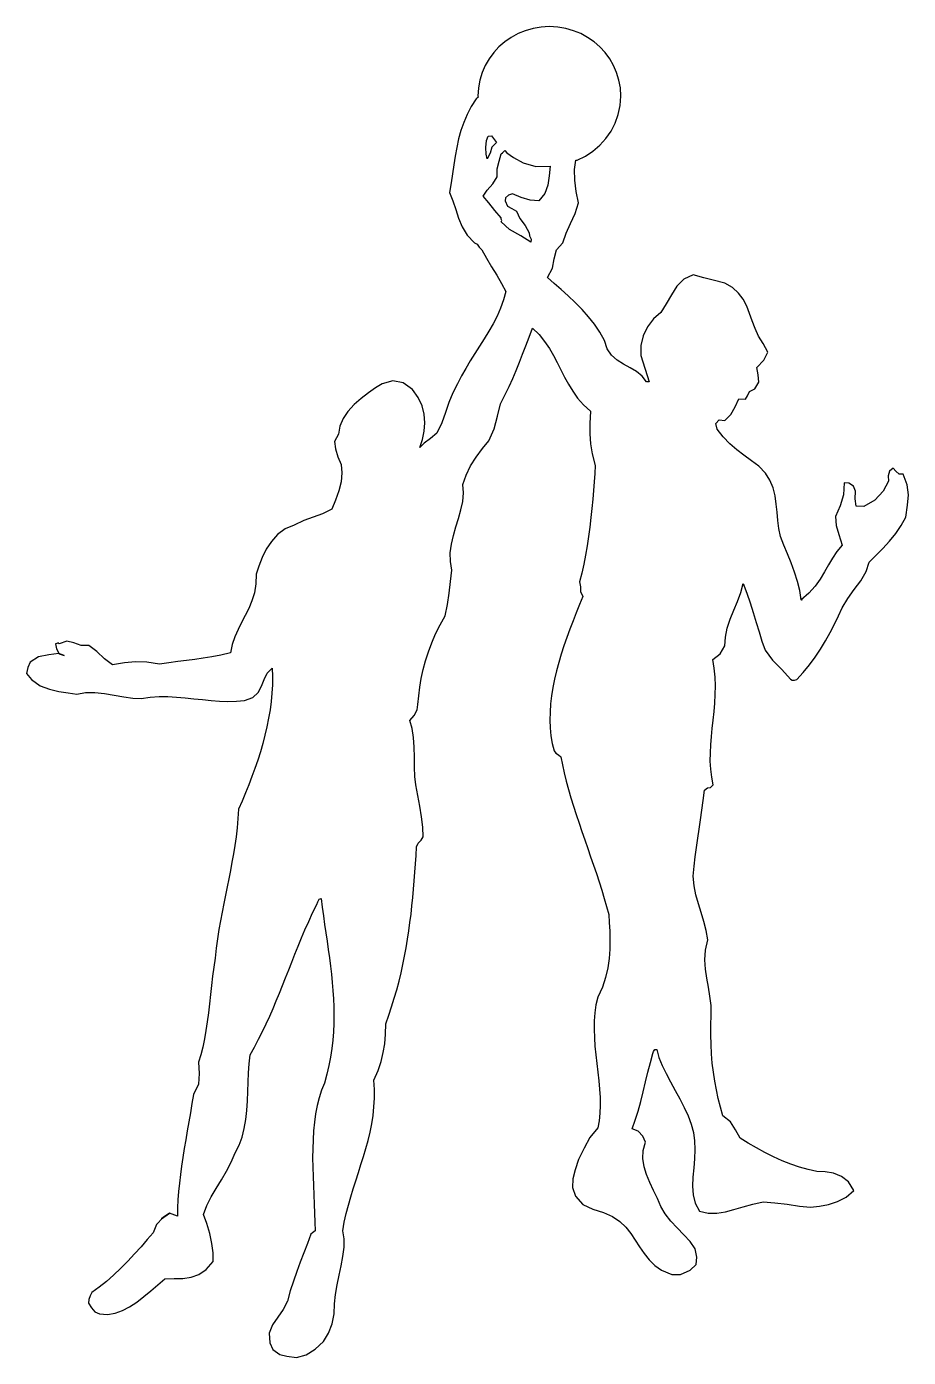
# Model space of a CAD drawing. Extents: x 809 to 986, y 1 to 269.
import ezdxf

# ---------------------------------------------------------------- set-up
doc = ezdxf.new("R2010")
doc.units = 0
doc.header["$MEASUREMENT"] = 0
doc.layers.add('LAYER_1', color=7, linetype='CONTINUOUS')

msp = doc.modelspace()

# ---------------------------------------------------------------- linework, layer by layer
at = {"layer": 'LAYER_1', "linetype": 'CONTINUOUS'}
msp.add_lwpolyline([(899.13, 254.1), (898.12, 252.53), (897.28, 250.94), (896.59, 249.33), (896.03, 247.69), (895.58, 246.02), (895.2, 244.31), (894.88, 242.58), (894.6, 240.81), (894.33, 239), (894.05, 237.15), (893.73, 235.26), (894.44, 233.59), (895, 231.83), (895.55, 230.05), (896.26, 228.3), (897.27, 226.64), (898.76, 225.13), (899.32, 224.86), (899.72, 224.27), (900.21, 223.67), (901.16, 222.01), (902.19, 220.3), (903.23, 218.58), (904.21, 216.9), (905.04, 215.3), (904.59, 213.61), (904, 211.97), (903.3, 210.38), (902.51, 208.84), (901.64, 207.31), (900.73, 205.82), (899.79, 204.33), (898.84, 202.84), (897.9, 201.35), (897, 199.85), (896.15, 198.32), (895.38, 196.76), (894.39, 194.95), (893.63, 192.99), (892.94, 190.94), (892.17, 188.86), (891.16, 186.8), (889.95, 185.71), (888.66, 184.77), (887.79, 183.93), (888.31, 185.52), (888.65, 187.18), (888.78, 188.88), (888.65, 190.6), (888.23, 192.31), (887.46, 193.98), (886.3, 195.58), (884.39, 196.92), (882.33, 197.31), (880.22, 196.76), (878.87, 195.92), (877.42, 194.93), (875.95, 193.8), (874.55, 192.55), (873.32, 191.19), (872.33, 189.74), (871.67, 188.22), (871.44, 186.63), (870.63, 185.14), (870.79, 183.65), (871.27, 182.07), (871.92, 180.51), (872.11, 178.82), (871.92, 177.03), (871.46, 175.19), (870.82, 173.34), (870.09, 171.5), (868.21, 170.6), (866.34, 169.93), (864.45, 169.24), (862.5, 168.3), (860.69, 167.54), (859.17, 166.43), (857.92, 165.04), (856.89, 163.46), (856.06, 161.78), (855.4, 160.08), (854.86, 158.44), (854.79, 156.46), (854.48, 154.68), (853.99, 153.05), (853.36, 151.54), (852.66, 150.11), (851.92, 148.7), (851.2, 147.29), (850.55, 145.84), (850.02, 144.3), (849.66, 142.63), (847.74, 142.16), (845.93, 141.8), (844.2, 141.51), (842.51, 141.27), (840.82, 141.06), (839.1, 140.85), (837.3, 140.62), (835.38, 140.34), (832.85, 140.75), (830.59, 140.8), (828.36, 140.59), (825.93, 140.2), (824.31, 141.4), (822.82, 142.89), (821.2, 144.09), (819.66, 144.09), (818.2, 144.63), (816.74, 144.97), (815.22, 144.39), (815.02, 144.62), (814.74, 144.52), (814.45, 144.39), (814.71, 143.4), (815.21, 142.38), (816.2, 142.06), (815.12, 142.47), (813.11, 142.21), (811.05, 141.8), (809.35, 140.71), (808.9, 139.64), (808.67, 138.42), (809.62, 137.23), (811.37, 135.99), (813.26, 135.27), (815.18, 134.86), (817.05, 134.59), (818.77, 134.26), (820.53, 134.63), (822.41, 134.66), (824.34, 134.45), (826.29, 134.11), (828.2, 133.76), (830.03, 133.5), (831.73, 133.45), (833.53, 133.69), (835.31, 133.79), (837.08, 133.79), (838.84, 133.7), (840.59, 133.56), (842.32, 133.38), (844.05, 133.2), (845.77, 133.03), (847.48, 132.9), (849.17, 132.84), (850.86, 132.87), (852.53, 133.01), (854.2, 133.64), (855.25, 134.66), (855.91, 135.92), (856.44, 137.25), (857.08, 138.5), (858.07, 139.53), (858.12, 137.86), (858.1, 136.18), (858.01, 134.5), (857.85, 132.81), (857.63, 131.12), (857.35, 129.44), (857.01, 127.75), (856.62, 126.06), (856.18, 124.38), (855.69, 122.7), (855.17, 121.03), (854.6, 119.36), (854, 117.7), (853.37, 116.05), (852.71, 114.41), (852.02, 112.78), (851.32, 111.17), (851.18, 109.25), (851.01, 107.39), (850.79, 105.6), (850.55, 103.85), (850.27, 102.14), (849.98, 100.46), (849.66, 98.8), (849.34, 97.15), (849, 95.5), (848.66, 93.84), (848.33, 92.16), (847.99, 90.45), (847.67, 88.71), (847.37, 86.92), (847.08, 85.08), (846.82, 83.17), (846.59, 81.18), (846.32, 79.37), (846.07, 77.54), (845.86, 75.7), (845.65, 73.85), (845.44, 72.01), (845.23, 70.18), (845, 68.39), (844.74, 66.63), (844.45, 64.93), (844.1, 63.29), (843.69, 61.73), (843.22, 60.25), (843.36, 57.96), (843.22, 55.8), (842.24, 53.76), (841.93, 51.92), (841.62, 50.08), (841.3, 48.25), (840.99, 46.44), (840.68, 44.64), (840.38, 42.86), (840.1, 41.09), (839.84, 39.34), (839.61, 37.61), (839.41, 35.9), (839.24, 34.21), (839.12, 32.55), (839.05, 30.9), (839.03, 29.28), (839.03, 29.28), (837.41, 29.86), (836.21, 29.08), (835.79, 28.72), (837.41, 29.86), (836.09, 28.94), (834.82, 27.55), (834.13, 25.91), (832.94, 24.54), (831.68, 23.11), (830.37, 21.66), (829, 20.2), (827.6, 18.77), (826.17, 17.4), (824.72, 16.12), (823.25, 14.95), (821.77, 13.92), (821.46, 13.21), (821.21, 12.5), (821.1, 11.72), (821.7, 10.84), (822.39, 10.01), (823.33, 9.6), (824.92, 9.5), (826.45, 9.74), (827.94, 10.27), (829.39, 11.03), (830.82, 11.98), (832.23, 13.07), (833.64, 14.23), (835.04, 15.44), (836.46, 16.62), (836.46, 16.62), (838.35, 16.68), (840.1, 16.74), (841.74, 16.96), (843.29, 17.49), (844.77, 18.49), (846.19, 20.13), (846.19, 20.13), (846.19, 21.85), (845.95, 23.77), (845.52, 25.78), (844.94, 27.75), (844.26, 29.59), (844.94, 31.38), (845.81, 33.12), (846.81, 34.85), (847.85, 36.58), (848.89, 38.33), (849.84, 40.13), (850.64, 42.01), (851.42, 43.52), (852.01, 45.15), (852.45, 46.88), (852.76, 48.68), (852.97, 50.54), (853.1, 52.44), (853.19, 54.35), (853.26, 56.25), (853.33, 58.12), (853.44, 59.94), (853.62, 61.7), (854.5, 63.27), (855.34, 64.84), (856.12, 66.4), (856.87, 67.95), (857.57, 69.49), (858.25, 71.04), (858.9, 72.58), (859.54, 74.13), (860.16, 75.68), (860.78, 77.24), (861.39, 78.81), (862.01, 80.39), (862.65, 81.99), (863.3, 83.6), (863.97, 85.23), (864.67, 86.88), (865.41, 88.56), (866.19, 90.26), (867.02, 91.99), (867.02, 91.99), (867.24, 92.51), (867.52, 93.03), (867.9, 93.17), (868.12, 91.41), (868.36, 89.68), (868.6, 87.97), (868.85, 86.27), (869.1, 84.58), (869.34, 82.91), (869.57, 81.25), (869.78, 79.59), (869.98, 77.94), (870.15, 76.29), (870.29, 74.65), (870.39, 73), (870.46, 71.35), (870.49, 69.7), (870.46, 68.03), (870.39, 66.36), (870.26, 64.68), (870.06, 62.98), (869.8, 61.27), (869.47, 59.54), (869.06, 57.8), (868.57, 56.03), (868.57, 56.03), (867.98, 54.59), (867.49, 53.07), (867.1, 51.49), (866.79, 49.85), (866.55, 48.15), (866.39, 46.41), (866.28, 44.63), (866.22, 42.82), (866.21, 40.98), (866.24, 39.13), (866.29, 37.27), (866.36, 35.41), (866.44, 33.55), (866.53, 31.7), (866.61, 29.88), (866.67, 28.08), (866.72, 26.31), (866.46, 26.08), (866.15, 25.92), (865.87, 25.64), (865.14, 23.73), (864.42, 21.86), (863.7, 20), (863, 18.12), (862.33, 16.19), (861.71, 14.2), (861.14, 12.13), (860.31, 10.48), (859.18, 8.93), (858.12, 7.36), (857.46, 5.68), (857.57, 3.79), (858.2, 2.44), (859.59, 1.45), (861.04, 1.09), (862.97, 0.84), (864.9, 1.38), (866.73, 2.51), (868.37, 4.03), (869.4, 5.73), (870.13, 7.62), (870.54, 9.62), (870.6, 11.62), (870.79, 13.49), (871.12, 15.41), (871.54, 17.35), (871.96, 19.28), (872.31, 21.17), (872.53, 23), (872.53, 24.72), (872.25, 26.31), (872.58, 28.06), (872.96, 29.77), (873.39, 31.45), (873.87, 33.12), (874.37, 34.76), (874.89, 36.39), (875.41, 38.01), (875.93, 39.63), (876.44, 41.25), (876.92, 42.88), (877.36, 44.51), (877.76, 46.16), (878.09, 47.82), (878.36, 49.51), (878.54, 51.23), (878.64, 52.98), (878.63, 54.77), (878.5, 56.6), (878.5, 56.6), (879.36, 58.57), (879.99, 60.4), (880.42, 62.17), (880.7, 63.96), (880.84, 65.86), (880.9, 67.94), (881.52, 69.68), (882.1, 71.4), (882.64, 73.11), (883.13, 74.82), (883.58, 76.52), (883.99, 78.22), (884.37, 79.91), (884.71, 81.6), (885.02, 83.28), (885.3, 84.97), (885.56, 86.65), (885.79, 88.33), (886, 90.01), (886.18, 91.69), (886.35, 93.37), (886.5, 95.06), (886.64, 96.75), (886.77, 98.45), (886.89, 100.15), (887, 101.85), (887.11, 103.57), (887.11, 103.57), (887.44, 104.3), (888.04, 104.91), (888.46, 105.59), (888.35, 107.56), (888.1, 109.62), (887.77, 111.74), (887.38, 113.89), (886.98, 116.03), (886.79, 117.74), (886.71, 119.62), (886.68, 121.61), (886.63, 123.62), (886.5, 125.57), (886.23, 127.38), (885.76, 128.96), (886.62, 129.98), (887.26, 131.17), (887.38, 132.24), (887.54, 133.95), (887.76, 135.69), (888.06, 137.45), (888.44, 139.23), (888.92, 141.02), (889.49, 142.83), (890.16, 144.63), (890.95, 146.45), (891.86, 148.26), (892.89, 150.06), (893.35, 152.31), (893.67, 154.62), (893.94, 156.94), (894.24, 159.25), (893.91, 161.01), (893.9, 162.76), (894.14, 164.5), (894.54, 166.22), (895.04, 167.94), (895.57, 169.65), (896.04, 171.36), (896.39, 173.07), (896.54, 174.78), (896.43, 176.5), (897.08, 178.39), (897.99, 180.23), (899.11, 182.01), (900.35, 183.7), (901.66, 185.28), (902.72, 187.66), (903.39, 190.22), (903.99, 192.71), (904.9, 194.47), (905.71, 196.17), (906.45, 197.81), (907.14, 199.44), (907.8, 201.07), (908.43, 202.71), (909.08, 204.39), (909.74, 206.14), (910.44, 207.97), (911.76, 206.65), (912.88, 205.28), (913.83, 203.88), (914.66, 202.45), (915.42, 201), (916.14, 199.54), (916.87, 198.09), (917.65, 196.65), (918.52, 195.24), (919.52, 193.86), (920.7, 192.53), (922.09, 191.26), (921.99, 188.78), (921.96, 186.66), (922.09, 184.69), (922.43, 182.63), (923.07, 180.28), (922.96, 178.7), (922.84, 177.03), (922.7, 175.3), (922.54, 173.51), (922.37, 171.67), (922.17, 169.81), (921.95, 167.92), (921.7, 166.03), (921.42, 164.15), (921.1, 162.28), (920.74, 160.45), (920.34, 158.66), (919.9, 156.92), (920.07, 155.91), (920.08, 154.93), (920.57, 153.95), (919.91, 152.33), (919.25, 150.69), (918.59, 149.04), (917.96, 147.37), (917.35, 145.7), (916.77, 144.02), (916.23, 142.34), (915.72, 140.66), (915.27, 138.97), (914.87, 137.3), (914.54, 135.63), (914.27, 133.97), (914.07, 132.32), (913.96, 130.69), (913.93, 129.08), (913.99, 127.49), (914.15, 125.93), (914.42, 124.39), (914.8, 122.88), (914.8, 122.88), (915.16, 122.41), (915.65, 122.06), (916.15, 121.7), (916.46, 120.08), (916.82, 118.44), (917.23, 116.79), (917.68, 115.12), (918.17, 113.44), (918.68, 111.75), (919.23, 110.06), (919.79, 108.36), (920.37, 106.66), (920.95, 104.95), (921.54, 103.25), (922.13, 101.55), (922.71, 99.86), (923.28, 98.18), (923.84, 96.51), (924.37, 94.84), (924.87, 93.2), (925.34, 91.57), (925.77, 89.96), (925.77, 89.96), (925.87, 88.32), (925.97, 86.61), (926.02, 84.83), (926, 82.99), (925.87, 81.11), (925.6, 79.2), (925.15, 77.26), (924.49, 75.31), (923.58, 73.35), (923.2, 71.8), (922.96, 70.2), (922.83, 68.55), (922.81, 66.87), (922.88, 65.16), (923, 63.43), (923.17, 61.69), (923.36, 59.95), (923.56, 58.22), (923.75, 56.5), (923.91, 54.81), (924.02, 53.15), (924.06, 51.53), (924.01, 49.96), (923.86, 48.45), (923.58, 47.01), (921.95, 45.1), (920.85, 42.93), (919.7, 40.66), (919.02, 38.61), (918.53, 36.74), (918.46, 35), (919.06, 33.31), (920.57, 31.61), (922.6, 30.67), (924.71, 29.97), (926.55, 29.18), (927.98, 28.2), (929.18, 27.05), (930.2, 25.79), (931.12, 24.45), (931.99, 23.08), (932.89, 21.75), (933.89, 20.48), (935.04, 19.34), (936.41, 18.38), (938.49, 17.55), (940.21, 17.51), (942.18, 18.38), (943.35, 19.52), (943.49, 21.01), (943.16, 22.7), (942.13, 24.13), (940.89, 25.52), (939.55, 26.89), (938.26, 28.27), (937.12, 29.7), (936.27, 31.21), (935.55, 32.82), (934.78, 34.42), (934.03, 36.01), (933.37, 37.61), (932.89, 39.21), (932.65, 40.83), (932.73, 42.47), (933.2, 44.14), (932.64, 45.35), (931.67, 46.33), (930.5, 46.84), (931.11, 48.56), (931.67, 50.39), (932.2, 52.3), (932.7, 54.27), (933.19, 56.26), (933.67, 58.23), (934.16, 60.15), (934.65, 62), (934.77, 62.37), (935.06, 62.77), (935.43, 62.78), (935.88, 61.21), (936.53, 59.6), (937.31, 57.95), (938.2, 56.27), (939.13, 54.57), (940.06, 52.86), (940.94, 51.14), (941.73, 49.43), (942.37, 47.74), (942.82, 46.08), (943.03, 44.44), (943.12, 42.65), (943.03, 40.82), (942.86, 38.97), (942.69, 37.12), (942.63, 35.31), (942.77, 33.54), (943.19, 31.85), (944.01, 30.26), (945.79, 29.89), (947.51, 29.88), (949.23, 30.14), (950.97, 30.59), (952.79, 31.13), (954.73, 31.68), (956.84, 32.15), (959.2, 31.97), (961.69, 31.65), (964.15, 31.3), (966.39, 31.04), (968.14, 31.24), (969.97, 31.6), (971.81, 32.2), (973.54, 33.11), (975.07, 34.41), (973.98, 36.14), (972.57, 37.27), (970.97, 37.91), (969.28, 38.19), (967.64, 38.23), (965.9, 38.62), (964.15, 39.12), (962.4, 39.72), (960.65, 40.42), (958.91, 41.2), (957.19, 42.05), (955.49, 42.98), (953.83, 43.96), (952.21, 44.98), (951.24, 46.63), (950.27, 48.27), (948.73, 49.44), (948.24, 51.17), (947.8, 52.92), (947.42, 54.67), (947.09, 56.44), (946.82, 58.23), (946.61, 60.05), (946.45, 61.9), (946.36, 63.79), (946.32, 65.71), (946.33, 67.68), (946.4, 69.7), (946.35, 71.65), (946.13, 73.53), (945.81, 75.35), (945.48, 77.16), (945.23, 78.98), (945.13, 80.85), (945.27, 82.79), (945.73, 84.83), (945.4, 86.75), (944.92, 88.58), (944.36, 90.35), (943.8, 92.11), (943.3, 93.89), (942.93, 95.72), (942.76, 97.66), (942.96, 99.66), (943.19, 101.59), (943.44, 103.47), (943.7, 105.32), (943.97, 107.16), (944.24, 109.02), (944.52, 110.93), (944.79, 112.89), (945.05, 114.95), (945.62, 115.47), (946.26, 115.48), (946.81, 116.03), (946.48, 117.62), (946.28, 119.22), (946.2, 120.84), (946.21, 122.46), (946.3, 124.1), (946.43, 125.75), (946.6, 127.41), (946.79, 129.09), (946.96, 130.78), (947.11, 132.49), (947.21, 134.22), (947.24, 135.96), (947.18, 137.72), (947.01, 139.49), (946.71, 141.28), (948.22, 142.4), (949.1, 144.02), (949.24, 145.74), (949.59, 147.59), (950.18, 149.39), (950.91, 151.17), (951.66, 152.94), (952.33, 154.73), (952.79, 156.55), (953.54, 154.62), (954.22, 152.66), (954.85, 150.7), (955.44, 148.74), (956.02, 146.82), (956.6, 144.95), (957.21, 143.14), (958.73, 141.1), (960.6, 139.24), (962.34, 137.33), (962.7, 137.1), (963.15, 137.08), (963.59, 137.23), (964.91, 138.68), (966.14, 140.19), (967.29, 141.77), (968.37, 143.38), (969.37, 145.03), (970.3, 146.7), (971.17, 148.37), (971.98, 150.04), (972.74, 151.68), (973.84, 153.54), (975.17, 155.34), (976.49, 157.12), (977.56, 158.95), (978.14, 160.87), (979.52, 162.21), (980.9, 163.61), (982.24, 165.08), (983.5, 166.61), (984.62, 168.22), (985.57, 169.92), (985.9, 172.33), (986.05, 174.43), (985.82, 176.42), (985.03, 178.53), (984.23, 178.57), (983.54, 179.15), (983.01, 179.78), (982.26, 179.15), (981.98, 178.21), (982.03, 177.18), (980.97, 175.14), (979.28, 173.33), (977.1, 172.08), (975.58, 172.09), (975.32, 173.61), (975.44, 175.15), (974.99, 176.14), (974.09, 176.78), (973.15, 176.81), (973.02, 174.4), (972.35, 172.22), (971.39, 170.05), (971.53, 168.25), (972.08, 166.39), (972.74, 164.25), (971.66, 163), (970.76, 161.68), (969.95, 160.3), (969.16, 158.88), (968.3, 157.46), (967.29, 156.03), (966.04, 154.63), (964.47, 153.27), (964.65, 153.32), (964.6, 153.22), (964.47, 153.27), (964.21, 155.13), (963.75, 156.99), (963.15, 158.85), (962.45, 160.69), (961.72, 162.51), (960.99, 164.28), (960.32, 166), (959.99, 167.61), (959.78, 169.25), (959.64, 170.9), (959.48, 172.55), (959.23, 174.18), (958.83, 175.78), (958.21, 177.32), (957.28, 178.79), (955.99, 180.18), (954.48, 181.27), (952.98, 182.36), (951.51, 183.48), (950.1, 184.69), (948.79, 186.06), (947.59, 187.61), (947.34, 188.75), (948.02, 189.48), (949.11, 189.33), (950.34, 190.58), (951.21, 192.12), (951.94, 193.69), (953.26, 193.63), (953.69, 194.33), (954.06, 195.22), (955.18, 195.72), (955.98, 197.06), (955.85, 198.58), (955.59, 200.04), (956.97, 201.52), (957.77, 203.11), (956.84, 204.87), (955.93, 206.35), (955.23, 207.87), (954.65, 209.41), (954.1, 210.92), (953.52, 212.37), (952.81, 213.74), (951.89, 215), (950.68, 216.1), (949.11, 217.02), (946.81, 217.59), (944.87, 218.07), (942.76, 218.68), (940.91, 217.81), (939.5, 216.4), (938.37, 214.65), (937.35, 212.82), (936.27, 211.11), (934.77, 209.8), (933.56, 208.19), (932.7, 206.37), (932.24, 204.43), (932.22, 202.47), (933.88, 197.17), (933.4, 197.17), (932.51, 198.29), (931.36, 199.19), (930.07, 199.96), (928.72, 200.71), (927.44, 201.53), (926.31, 202.53), (925.44, 203.8), (924.93, 205.44), (924.01, 207.11), (922.93, 208.72), (921.73, 210.25), (920.42, 211.72), (919.05, 213.12), (917.64, 214.46), (916.22, 215.73), (914.81, 216.95), (913.45, 218.1), (914.47, 220), (914.82, 221.92), (915.26, 223.69), (916.52, 225.13), (917.2, 227.04), (918.11, 229), (919.02, 231.02), (919.7, 233.13), (919.25, 235.43), (918.97, 237.71), (918.9, 239.85), (919.12, 241.74), (919.43, 241.74), (921.08, 242.55), (922.6, 243.55), (923.98, 244.74), (925.2, 246.08), (926.23, 247.57), (927.07, 249.18), (927.69, 250.91), (928.07, 252.73), (928.2, 254.64), (928.11, 256.27), (927.82, 257.85), (927.36, 259.36), (926.74, 260.79), (925.96, 262.14), (925.04, 263.39), (923.99, 264.53), (922.81, 265.55), (921.53, 266.44), (920.14, 267.2), (918.67, 267.8), (917.12, 268.25), (915.5, 268.52), (913.82, 268.62), (912.15, 268.52), (910.54, 268.25), (908.99, 267.8), (907.52, 267.2), (906.14, 266.44), (904.85, 265.55), (903.68, 264.53), (902.63, 263.39), (901.71, 262.14), (900.93, 260.79), (900.31, 259.36), (899.85, 257.85), (899.57, 256.27), (899.47, 254.64), (899.54, 254.47), (899.38, 254.3), (899.29, 254.26), (899.13, 254.1)], dxfattribs=at)
at = {"layer": 'LAYER_1', "color": 7, "linetype": 'CONTINUOUS'}
for points in [[(903.18, 245.28), (902.25, 244.33), (901.91, 243.17), (901.29, 242.01), (901.09, 242.95), (901.03, 244.32), (901.15, 245.68), (901.52, 246.6), (902.18, 246.61), (903.18, 245.28)], [(913.99, 240.56), (913.78, 238.59), (913.52, 236.74), (912.93, 235.05), (911.69, 233.53), (909.98, 233.71), (908.15, 234.2), (906.39, 234.98), (905.64, 234.73), (905.02, 234.15), (904.94, 233.53), (905.38, 232.52), (906.27, 232.05), (907.24, 231.51), (907.92, 230.02), (908.95, 228.57), (909.77, 227.15), (909.8, 226.5), (910.2, 225.87), (910.07, 225.26), (908.07, 226.54), (905.78, 227.8), (904.16, 229.35), (904.26, 229.61), (904.11, 229.89), (904.16, 230.16), (902.83, 231.6), (901.68, 233.15), (900.48, 234.48), (901.33, 235.73), (902.47, 236.99), (903.32, 238.36), (903.33, 240), (903.76, 241.53), (904.16, 242.99), (904.38, 243.2), (904.6, 243.43), (904.84, 243.66), (905.3, 243.25), (906.6, 242.29), (908.58, 241.23), (911.09, 240.5), (913.99, 240.56)]]:
    msp.add_lwpolyline(points, dxfattribs=at)

doc.saveas('drawing.dxf')
